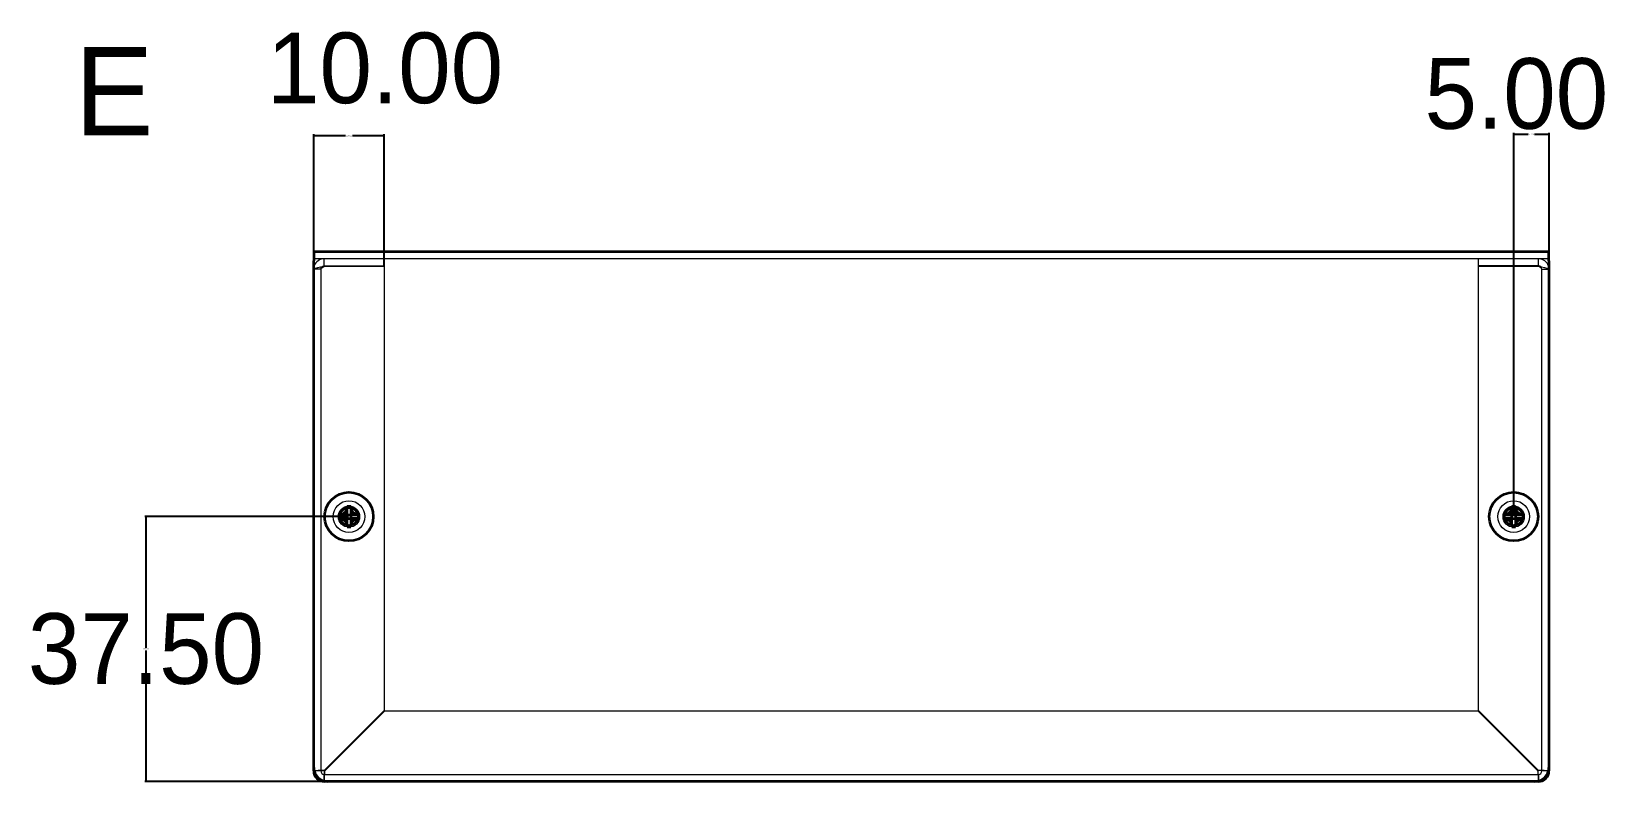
# Model space of a CAD drawing. Header units: millimetres. Extents: x 55 to 2877, y 42 to 710.
# Drawn here: x 479 to 701.8, y 283.6 to 389.7 of the extents above; entities that cross this region are included whole.
import ezdxf

# ---------------------------------------------------------------- set-up
doc = ezdxf.new("R2010")
doc.units = ezdxf.units.MM
doc.header["$LTSCALE"] = 2.5
doc.layers.get('0').update_dxf_attribs({"linetype": 'CONTINUOUS'})
for name, color, linetype, lineweight in [('Dimension (ISO) @ 1', 7, 'CONTINUOUS', 18), ('Hidden (ISO)', 7, 'CONTINUOUS', 18), ('Symbol (ISO)', 7, 'CONTINUOUS', 18), ('Visible (ISO)', 7, 'CONTINUOUS', 35), ('Visible Narrow (ISO)', 7, 'CONTINUOUS', 25)]:
    doc.layers.add(name, color=color, linetype=linetype, lineweight=lineweight)
doc.styles.add('kst32b', font='kst32b')
doc.styles.add('unicode', font='unicode')
doc.dimstyles.get("Standard").update_dxf_attribs({"dimtxt": 0.18, "dimasz": 0.2, "dimexe": 0.18, "dimexo": 0.0625, "dimgap": 0.09, "dimtad": 0, "dimtih": 1, "dimtoh": 1, "dimdec": 4, "dimzin": 0, "dimdsep": 46, "dimtxsty": 'kst32b', "dimcen": 0.09, "dimclrd": 3, "dimadec": 0, "dimazin": 0, "dimtfac": 1, "dimtdec": 4, "dimtofl": 0, "dimtmove": 0, "dimatfit": 3, "dimfxl": 1, "dimtolj": 1, "dimtzin": 0, "dimarcsym": 0})

# ---------------------------------------------------------------- blocks, each defined once
blk = doc.blocks.new('*D3')
at = {"layer": 'Dimension (ISO) @ 1', "color": 0, "linetype": 'ByBlock', "lineweight": -2}
for p, q in [((518.98, 357.32), (518.98, 375.16)), ((528.98, 356.54), (528.98, 375.16))]:
    blk.add_line(p, q, dxfattribs=at)
at = {"layer": 'Dimension (ISO) @ 1', "color": 3, "linetype": 'ByBlock', "lineweight": -2}
for points in [[(518.98, 374.98), (519.18, 375.01), (519.18, 374.94)], [(528.98, 374.98), (528.78, 374.94), (528.78, 375.01)]]:
    blk.add_solid(points, dxfattribs=at)
at = {"layer": 'Visible Narrow (ISO)'}
for p, q in [((518.98, 374.98), (523.47, 374.98)), ((524.48, 374.98), (528.98, 374.98))]:
    blk.add_line(p, q, dxfattribs=at)
at = {"layer": 'Dimension (ISO) @ 1', "color": 0, "linetype": 'CONTINUOUS', "lineweight": -2, "insert": (523.98, 374.98), "char_height": 0.18, "width": 0.8222, "attachment_point": 5, "style": 'kst32b'}
blk.add_mtext('10.0000', dxfattribs=at)
blk = doc.blocks.new('*D4')
at = {"layer": 'Dimension (ISO) @ 1', "color": 0, "linetype": 'ByBlock', "lineweight": -2}
for p, q in [((688.98, 321.12), (688.98, 375.36)), ((693.98, 357.32), (693.98, 375.36))]:
    blk.add_line(p, q, dxfattribs=at)
at = {"layer": 'Dimension (ISO) @ 1', "color": 3, "linetype": 'ByBlock', "lineweight": -2}
for points in [[(688.98, 375.18), (689.18, 375.21), (689.18, 375.14)], [(693.98, 375.18), (693.78, 375.14), (693.78, 375.21)]]:
    blk.add_solid(points, dxfattribs=at)
at = {"layer": 'Visible Narrow (ISO)'}
for p, q in [((688.98, 375.18), (691.02, 375.18)), ((691.93, 375.18), (693.98, 375.18))]:
    blk.add_line(p, q, dxfattribs=at)
at = {"layer": 'Dimension (ISO) @ 1', "color": 0, "linetype": 'CONTINUOUS', "lineweight": -2, "insert": (691.48, 375.18), "char_height": 0.18, "width": 0.731, "attachment_point": 5, "style": 'kst32b'}
blk.add_mtext('5.0000', dxfattribs=at)
blk = doc.blocks.new('*D5')
at = {"layer": 'Dimension (ISO) @ 1', "color": 0, "linetype": 'ByBlock', "lineweight": -2}
for p, q in [((523.91, 321.05), (495.04, 321.05)), ((520.91, 283.55), (495.04, 283.55))]:
    blk.add_line(p, q, dxfattribs=at)
at = {"layer": 'Dimension (ISO) @ 1', "color": 3, "linetype": 'ByBlock', "lineweight": -2}
for points in [[(495.22, 321.05), (495.25, 320.85), (495.18, 320.85)], [(495.22, 283.55), (495.18, 283.75), (495.25, 283.75)]]:
    blk.add_solid(points, dxfattribs=at)
at = {"layer": 'Visible Narrow (ISO)'}
for p, q in [((495.22, 321.05), (495.22, 302.48)), ((495.22, 302.12), (495.22, 283.55))]:
    blk.add_line(p, q, dxfattribs=at)
at = {"layer": 'Dimension (ISO) @ 1', "color": 0, "linetype": 'CONTINUOUS', "lineweight": -2, "insert": (495.22, 302.3), "char_height": 0.18, "width": 0.8786, "attachment_point": 5, "style": 'kst32b'}
blk.add_mtext('37.5000', dxfattribs=at)

msp = doc.modelspace()

# ---------------------------------------------------------------- linework, layer by layer
at = {"layer": 'Hidden (ISO)'}
for p, q in [((693.97511, 357.55284), (518.97511, 357.55284)), ((520.47511, 356.55284), (520.47511, 357.55284)), ((528.97511, 356.55284), (528.97511, 357.55284)), ((683.97511, 356.55284), (683.97511, 357.55284)), ((692.47511, 356.55284), (692.47511, 357.55284)), ((519.97511, 356.05284), (518.97511, 356.05284)), ((519.97511, 356.05284), (519.97511, 285.05284)), ((520.47511, 356.55284), (528.97511, 356.55284)), ((520.47511, 356.48213), (528.97511, 356.48213)), ((528.97511, 356.48213), (528.97511, 293.62355)), ((692.47511, 356.55284), (683.97511, 356.55284)), ((683.97511, 356.48213), (692.47511, 356.48213)), ((683.97511, 293.62355), (683.97511, 356.48213)), ((692.97511, 356.05284), (693.97511, 356.05284)), ((692.97511, 285.05284), (692.97511, 356.05284)), ((523.72261, 321.3061), (523.72261, 321.30634)), ((688.72261, 321.3061), (688.72261, 321.30634)), ((523.72186, 320.80034), (523.72161, 320.80034)), ((524.22761, 320.79958), (524.22761, 320.79934)), ((688.72186, 320.80034), (688.72161, 320.80034)), ((689.22761, 320.79958), (689.22761, 320.79934)), ((528.97511, 293.62355), (520.47511, 285.12355)), ((520.54582, 285.05284), (529.04582, 293.55284)), ((529.04582, 293.55284), (683.9044, 293.55284)), ((683.9044, 293.55284), (692.4044, 285.05284)), ((692.47511, 285.12355), (683.97511, 293.62355)), ((519.97511, 285.05284), (519.03862, 285.05284)), ((520.47511, 283.61635), (520.47511, 284.55284)), ((520.47511, 284.55284), (692.47511, 284.55284)), ((692.47511, 284.55284), (692.47511, 283.61635)), ((693.91161, 285.05284), (692.97511, 285.05284))]:
    msp.add_line(p, q, dxfattribs=at)
for centre, radius in [((523.97511, 321.05284), 2.25), ((688.97511, 321.05284), 2.25), ((523.97511, 321.05284), 1.5), ((523.97511, 321.05284), 1.3375), ((523.97511, 321.05284), 1.2295), ((523.97511, 321.05284), 1.19328), ((688.97511, 321.05284), 1.5), ((688.97511, 321.05284), 1.3375), ((688.97511, 321.05284), 1.2295), ((688.97511, 321.05284), 1.19327)]:
    msp.add_circle(centre, radius, dxfattribs=at)
for centre, start, end in [((520.47511, 285.05284), 180, 270), ((692.47511, 285.05284), 270, 0)]:
    msp.add_arc(centre, 0.5, start, end, dxfattribs=at)
for points, knots in [([(520.47511, 357.55284), (519.86486, 357.55284), (519.27562, 357.14079), (519.0662, 356.56759), (519.0061, 356.40308), (518.97511, 356.22798), (518.97511, 356.05284)], [0, 0, 0, 0, 1.2205093, 1.2205093, 1.2205093, 1.5707963, 1.5707963, 1.5707963, 1.5707963]), ([(693.97511, 356.05284), (693.97511, 356.66309), (693.56306, 357.25233), (692.98987, 357.46175), (692.82536, 357.52185), (692.65026, 357.55284), (692.47511, 357.55284)], [0, 0, 0, 0, 1.2205093, 1.2205093, 1.2205093, 1.5707963, 1.5707963, 1.5707963, 1.5707963]), ([(518.97511, 356.05284), (518.97511, 356.16402), (519.38717, 356.27521), (519.96036, 356.3864), (520.12487, 356.41831), (520.29997, 356.45022), (520.47511, 356.48213)], [0, 0, 0, 0, 1.2205093, 1.2205093, 1.2205093, 1.5707963, 1.5707963, 1.5707963, 1.5707963]), ([(692.47511, 356.48213), (693.08537, 356.37094), (693.67461, 356.25976), (693.88403, 356.14857), (693.94413, 356.11666), (693.97511, 356.08475), (693.97511, 356.05284)], [0, 0, 0, 0, 1.2205093, 1.2205093, 1.2205093, 1.5707963, 1.5707963, 1.5707963, 1.5707963]), ([(522.57638, 321.30534), (522.65362, 321.30534), (522.73229, 321.31424), (522.89087, 321.34886), (522.97157, 321.3757), (523.12831, 321.4483), (523.25576, 321.51778), (523.49341, 321.75496), (523.56658, 321.8724), (523.65217, 322.05616), (523.67934, 322.13619), (523.71403, 322.29577), (523.72261, 322.37429), (523.72261, 322.45157)], [0, 0, 0, 0, 0.0243262, 0.0243262, 0.0500119, 0.0500119, 0.0765891, 0.0765891, 0.0996632, 0.0996632, 0.1164612, 0.1164612, 0.1321878, 0.1321878, 0.1321878, 0.1321878]), ([(524.22761, 322.45157), (524.22761, 322.37457), (524.23613, 322.29631), (524.27061, 322.13734), (524.29759, 322.05769), (524.38273, 321.87456), (524.45601, 321.75647), (524.69696, 321.51581), (524.82621, 321.44649), (524.97951, 321.37548), (525.05997, 321.34872), (525.21822, 321.3142), (525.29676, 321.30534), (525.37385, 321.30534)], [0, 0, 0, 0, 0.0242537, 0.0242537, 0.0501416, 0.0501416, 0.0857031, 0.0857031, 0.1271655, 0.1271655, 0.1688502, 0.1688502, 0.208348, 0.208348, 0.208348, 0.208348]), ([(687.57638, 321.30534), (687.65362, 321.30534), (687.73229, 321.31424), (687.89087, 321.34886), (687.97157, 321.3757), (688.12831, 321.4483), (688.25576, 321.51778), (688.49341, 321.75496), (688.56658, 321.8724), (688.65217, 322.05616), (688.67934, 322.13619), (688.71403, 322.29577), (688.72261, 322.37429), (688.72261, 322.45157)], [0, 0, 0, 0, 0.0243262, 0.0243262, 0.0500119, 0.0500119, 0.0765891, 0.0765891, 0.0996632, 0.0996632, 0.1164612, 0.1164612, 0.1321878, 0.1321878, 0.1321878, 0.1321878]), ([(689.22761, 322.45157), (689.22761, 322.37457), (689.23613, 322.29631), (689.27061, 322.13734), (689.29759, 322.05769), (689.38273, 321.87456), (689.45601, 321.75647), (689.69696, 321.51581), (689.82621, 321.44649), (689.97951, 321.37548), (690.05997, 321.34872), (690.21822, 321.3142), (690.29676, 321.30534), (690.37385, 321.30534)], [0, 0, 0, 0, 0.0242537, 0.0242537, 0.0501416, 0.0501416, 0.0857031, 0.0857031, 0.1271655, 0.1271655, 0.1688502, 0.1688502, 0.208348, 0.208348, 0.208348, 0.208348]), ([(523.72261, 319.6541), (523.72261, 319.73134), (523.71371, 319.81002), (523.6791, 319.96859), (523.65225, 320.0493), (523.57965, 320.20604), (523.51017, 320.33348), (523.27299, 320.57114), (523.15555, 320.64431), (522.97179, 320.72989), (522.89176, 320.75706), (522.73218, 320.79176), (522.65366, 320.80034), (522.57638, 320.80034)], [0, 0, 0, 0, 0.0243262, 0.0243262, 0.0500119, 0.0500119, 0.0765891, 0.0765891, 0.0996632, 0.0996632, 0.1164612, 0.1164612, 0.1321878, 0.1321878, 0.1321878, 0.1321878]), ([(525.37385, 320.80034), (525.29661, 320.80034), (525.21794, 320.79144), (525.05936, 320.75682), (524.97866, 320.72997), (524.82191, 320.65737), (524.69447, 320.5879), (524.45682, 320.35072), (524.38364, 320.23328), (524.29806, 320.04951), (524.27089, 319.96948), (524.23619, 319.8099), (524.22761, 319.73139), (524.22761, 319.6541)], [0, 0, 0, 0, 0.0243262, 0.0243262, 0.0500119, 0.0500119, 0.0765891, 0.0765891, 0.0996632, 0.0996632, 0.1164612, 0.1164612, 0.1321878, 0.1321878, 0.1321878, 0.1321878]), ([(688.72261, 319.6541), (688.72261, 319.73134), (688.71371, 319.81002), (688.6791, 319.96859), (688.65225, 320.0493), (688.57965, 320.20604), (688.51017, 320.33348), (688.27299, 320.57114), (688.15555, 320.64431), (687.97179, 320.72989), (687.89176, 320.75706), (687.73218, 320.79176), (687.65366, 320.80034), (687.57638, 320.80034)], [0, 0, 0, 0, 0.0243262, 0.0243262, 0.0500119, 0.0500119, 0.0765891, 0.0765891, 0.0996632, 0.0996632, 0.1164612, 0.1164612, 0.1321878, 0.1321878, 0.1321878, 0.1321878]), ([(690.37385, 320.80034), (690.29661, 320.80034), (690.21794, 320.79144), (690.05936, 320.75682), (689.97866, 320.72997), (689.82191, 320.65737), (689.69447, 320.5879), (689.45682, 320.35072), (689.38364, 320.23328), (689.29806, 320.04951), (689.27089, 319.96948), (689.23619, 319.8099), (689.22761, 319.73139), (689.22761, 319.6541)], [0, 0, 0, 0, 0.0243262, 0.0243262, 0.0500119, 0.0500119, 0.0765891, 0.0765891, 0.0996632, 0.0996632, 0.1164612, 0.1164612, 0.1321878, 0.1321878, 0.1321878, 0.1321878]), ([(520.47511, 285.12355), (519.86486, 285.10523), (519.27562, 285.08692), (519.0662, 285.06861), (519.05489, 285.06762), (519.04462, 285.06663), (519.03538, 285.06564)], [0, 0, 0, 0, 1.2205093, 1.2205093, 1.2205093, 1.2864124, 1.2864124, 1.2864124, 1.2864124]), ([(520.48792, 283.61678), (520.50196, 283.75361), (520.51601, 284.09845), (520.53006, 284.53809), (520.53531, 284.70259), (520.54057, 284.87769), (520.54582, 285.05284)], [0.2843839, 0.2843839, 0.2843839, 0.2843839, 1.2205093, 1.2205093, 1.2205093, 1.5707963, 1.5707963, 1.5707963, 1.5707963]), ([(692.4044, 285.05284), (692.42272, 284.44258), (692.44103, 283.85335), (692.45935, 283.64393), (692.46033, 283.63262), (692.46132, 283.62234), (692.46231, 283.61311)], [0, 0, 0, 0, 1.2205093, 1.2205093, 1.2205093, 1.2864124, 1.2864124, 1.2864124, 1.2864124]), ([(693.91118, 285.06564), (693.77435, 285.07969), (693.4295, 285.09373), (692.98987, 285.10778), (692.82536, 285.11304), (692.65026, 285.11829), (692.47511, 285.12355)], [0.2843839, 0.2843839, 0.2843839, 0.2843839, 1.2205093, 1.2205093, 1.2205093, 1.5707963, 1.5707963, 1.5707963, 1.5707963])]:
    msp.add_open_spline(points, degree=3, knots=knots, dxfattribs=at)
for points in [[(519.97511, 356.05284), (519.97511, 356.31464), (520.21331, 356.55284), (520.47511, 356.55284)], [(519.97511, 356.05284), (519.97511, 356.19593), (520.21331, 356.33903), (520.47511, 356.48213)], [(692.97511, 356.05284), (692.97511, 356.31464), (692.73691, 356.55284), (692.47511, 356.55284)], [(692.97511, 356.05284), (692.97511, 356.19593), (692.73691, 356.33903), (692.47511, 356.48213)], [(523.72193, 321.3059), (523.72184, 321.30564), (523.72174, 321.30545), (523.72161, 321.30534)], [(688.72193, 321.3059), (688.72184, 321.30564), (688.72174, 321.30545), (688.72161, 321.30534)], [(523.72206, 320.79965), (523.72232, 320.79956), (523.7225, 320.79946), (523.72261, 320.79934)], [(688.72206, 320.79965), (688.72232, 320.79956), (688.7225, 320.79946), (688.72261, 320.79934)], [(519.97511, 285.05284), (519.97511, 285.07641), (520.21331, 285.09998), (520.47511, 285.12355)], [(520.47511, 284.55284), (520.49868, 284.55284), (520.52225, 284.79104), (520.54582, 285.05284)], [(692.47511, 284.55284), (692.45154, 284.55284), (692.42797, 284.79104), (692.4044, 285.05284)], [(692.97511, 285.05284), (692.97511, 285.07641), (692.73691, 285.09998), (692.47511, 285.12355)]]:
    msp.add_open_spline(points, degree=3, dxfattribs=at)
at = {"layer": 'Visible (ISO)'}
for p, q in [((518.97511, 358.55284), (693.97511, 358.55284)), ((518.97511, 358.55284), (518.97511, 357.25284)), ((518.97511, 285.55284), (518.97511, 357.25284)), ((693.97511, 357.25284), (693.97511, 358.55284)), ((693.97511, 357.25284), (693.97511, 285.55284)), ((522.57638, 321.30534), (522.52976, 321.30534)), ((523.72261, 322.49819), (523.72261, 322.45157)), ((523.72261, 321.30634), (523.72261, 322.45157)), ((523.72261, 321.30534), (524.22761, 321.30534)), ((523.72261, 320.80034), (523.72261, 321.30534)), ((524.22761, 322.45157), (524.22761, 322.49819)), ((524.22761, 321.30534), (524.22761, 320.80034)), ((524.22862, 321.30534), (525.37385, 321.30534)), ((525.42047, 321.30534), (525.37385, 321.30534)), ((687.57638, 321.30534), (687.52976, 321.30534)), ((688.72261, 322.49819), (688.72261, 322.45157)), ((688.72261, 321.30634), (688.72261, 322.45157)), ((688.72261, 321.30534), (689.22761, 321.30534)), ((688.72261, 320.80034), (688.72261, 321.30534)), ((689.22761, 322.45157), (689.22761, 322.49819)), ((689.22761, 321.30534), (689.22761, 320.80034)), ((689.22862, 321.30534), (690.37385, 321.30534)), ((690.42047, 321.30534), (690.37385, 321.30534)), ((522.52976, 320.80034), (522.57638, 320.80034)), ((523.72161, 320.80034), (522.57638, 320.80034)), ((523.72261, 320.80034), (524.22761, 320.80034)), ((523.72261, 319.6541), (523.72261, 319.60749)), ((524.22761, 319.60749), (524.22761, 319.6541)), ((525.37385, 320.80034), (525.42047, 320.80034)), ((687.52976, 320.80034), (687.57638, 320.80034)), ((688.72161, 320.80034), (687.57638, 320.80034)), ((688.72261, 320.80034), (689.22761, 320.80034)), ((688.72261, 319.6541), (688.72261, 319.60749)), ((689.22761, 319.60749), (689.22761, 319.6541)), ((690.37385, 320.80034), (690.42047, 320.80034)), ((518.97511, 285.05284), (518.97511, 285.55284)), ((693.97511, 285.55284), (693.97511, 285.05284)), ((519.03862, 285.05284), (518.97511, 285.05284)), ((520.47511, 283.55284), (520.47511, 283.61635)), ((520.97511, 283.55284), (520.47511, 283.55284)), ((691.97511, 283.55284), (520.97511, 283.55284)), ((692.47511, 283.55284), (691.97511, 283.55284)), ((692.47511, 283.61635), (692.47511, 283.55284)), ((693.97511, 285.05284), (693.91161, 285.05284))]:
    msp.add_line(p, q, dxfattribs=at)
for centre in [(523.97511, 321.05284), (688.97511, 321.05284)]:
    msp.add_circle(centre, 3.45, dxfattribs=at)
for centre, radius, start, end in [((520.97511, 285.55284), 2, 180, 270), ((691.97511, 285.55284), 2, 270, 0), ((520.47511, 285.05284), 1.5, 180, 270), ((692.47511, 285.05284), 1.5, 270, 0)]:
    msp.add_arc(centre, radius, start, end, dxfattribs=at)
for centre, major_axis in [((525.22927, 321.05284), (0, 4.30871)), ((523.97511, 319.79869), (4.30871, 0)), ((522.72096, 321.05284), (0, -4.30871)), ((690.22927, 321.05284), (0, 4.30871)), ((688.97511, 319.79869), (4.30871, 0)), ((687.72096, 321.05284), (0, -4.30871)), ((523.97511, 322.30699), (-4.30871, 0)), ((688.97511, 322.30699), (-4.30871, 0))]:
    msp.add_ellipse(centre, major_axis=major_axis, ratio=0.627601428, start_param=1.512160475, end_param=1.629432178, dxfattribs=at)
for points, knots in [([(523.72261, 322.45157), (523.72261, 322.37434), (523.71371, 322.29566), (523.6791, 322.13708), (523.65225, 322.05638), (523.57965, 321.89964), (523.51017, 321.77219), (523.27299, 321.53454), (523.15555, 321.46137), (522.97179, 321.37579), (522.89176, 321.34861), (522.73218, 321.31392), (522.65366, 321.30534), (522.57638, 321.30534)], [0, 0, 0, 0, 0.0243262, 0.0243262, 0.0500119, 0.0500119, 0.0765891, 0.0765891, 0.0996632, 0.0996632, 0.1164612, 0.1164612, 0.1321878, 0.1321878, 0.1321878, 0.1321878]), ([(522.57638, 321.30534), (522.63082, 321.30534), (522.71423, 321.30534), (522.80227, 321.30534), (522.85773, 321.30534), (522.91583, 321.30534), (522.97486, 321.30534), (523.02452, 321.30534), (523.07383, 321.30534), (523.12316, 321.30534), (523.24186, 321.30534), (523.3639, 321.30534), (523.48149, 321.30534), (523.4993, 321.30534), (523.51665, 321.30534), (523.53334, 321.30534), (523.6218, 321.30534), (523.69179, 321.30533), (523.7144, 321.30555), (523.71893, 321.30559), (523.722, 321.30565), (523.72261, 321.30634)], [0, 0, 0, 0, 0.0390913, 0.0390913, 0.0390913, 0.0637122, 0.0637122, 0.0637122, 0.0844198, 0.0844198, 0.0844198, 0.1342453, 0.1342453, 0.1342453, 0.141792, 0.141792, 0.141792, 0.181775, 0.181775, 0.181775, 0.1897855, 0.1897855, 0.1897855, 0.1897855]), ([(525.37385, 321.30534), (525.29661, 321.30534), (525.21794, 321.31424), (525.05936, 321.34886), (524.97866, 321.3757), (524.82191, 321.4483), (524.69447, 321.51778), (524.45682, 321.75496), (524.38364, 321.8724), (524.29806, 322.05616), (524.27089, 322.13619), (524.23619, 322.29577), (524.22761, 322.37429), (524.22761, 322.45157)], [0, 0, 0, 0, 0.0243262, 0.0243262, 0.0500119, 0.0500119, 0.0765891, 0.0765891, 0.0996632, 0.0996632, 0.1164612, 0.1164612, 0.1321878, 0.1321878, 0.1321878, 0.1321878]), ([(524.22761, 322.45157), (524.22761, 322.39713), (524.22761, 322.31373), (524.22761, 322.22568), (524.22761, 322.17023), (524.22762, 322.11213), (524.22762, 322.05309), (524.22762, 322.00343), (524.22762, 321.95413), (524.22762, 321.90479), (524.22762, 321.78609), (524.22761, 321.66405), (524.22761, 321.54646), (524.22761, 321.52865), (524.22761, 321.5113), (524.22761, 321.49461), (524.22761, 321.40616), (524.22761, 321.33616), (524.22782, 321.31355), (524.22787, 321.30902), (524.22793, 321.30595), (524.22862, 321.30534)], [0, 0, 0, 0, 0.0390913, 0.0390913, 0.0390913, 0.0637122, 0.0637122, 0.0637122, 0.0844198, 0.0844198, 0.0844198, 0.1342453, 0.1342453, 0.1342453, 0.141792, 0.141792, 0.141792, 0.181775, 0.181775, 0.181775, 0.1897855, 0.1897855, 0.1897855, 0.1897855]), ([(688.72261, 322.45157), (688.72261, 322.37434), (688.71371, 322.29566), (688.6791, 322.13708), (688.65225, 322.05638), (688.57965, 321.89964), (688.51017, 321.77219), (688.27299, 321.53454), (688.15555, 321.46137), (687.97179, 321.37579), (687.89176, 321.34861), (687.73218, 321.31392), (687.65366, 321.30534), (687.57638, 321.30534)], [0, 0, 0, 0, 0.0243262, 0.0243262, 0.0500119, 0.0500119, 0.0765891, 0.0765891, 0.0996632, 0.0996632, 0.1164612, 0.1164612, 0.1321878, 0.1321878, 0.1321878, 0.1321878]), ([(687.57638, 321.30534), (687.63082, 321.30534), (687.71423, 321.30534), (687.80227, 321.30534), (687.85773, 321.30534), (687.91583, 321.30534), (687.97486, 321.30534), (688.02452, 321.30534), (688.07383, 321.30534), (688.12316, 321.30534), (688.24186, 321.30534), (688.3639, 321.30534), (688.48149, 321.30534), (688.4993, 321.30534), (688.51665, 321.30534), (688.53334, 321.30534), (688.6218, 321.30534), (688.69179, 321.30533), (688.7144, 321.30555), (688.71893, 321.30559), (688.722, 321.30565), (688.72261, 321.30634)], [0, 0, 0, 0, 0.0390913, 0.0390913, 0.0390913, 0.0637122, 0.0637122, 0.0637122, 0.0844198, 0.0844198, 0.0844198, 0.1342453, 0.1342453, 0.1342453, 0.141792, 0.141792, 0.141792, 0.181775, 0.181775, 0.181775, 0.1897855, 0.1897855, 0.1897855, 0.1897855]), ([(690.37385, 321.30534), (690.29661, 321.30534), (690.21794, 321.31424), (690.05936, 321.34886), (689.97866, 321.3757), (689.82191, 321.4483), (689.69447, 321.51778), (689.45682, 321.75496), (689.38364, 321.8724), (689.29806, 322.05616), (689.27089, 322.13619), (689.23619, 322.29577), (689.22761, 322.37429), (689.22761, 322.45157)], [0, 0, 0, 0, 0.0243262, 0.0243262, 0.0500119, 0.0500119, 0.0765891, 0.0765891, 0.0996632, 0.0996632, 0.1164612, 0.1164612, 0.1321878, 0.1321878, 0.1321878, 0.1321878]), ([(689.22761, 322.45157), (689.22761, 322.39713), (689.22761, 322.31373), (689.22761, 322.22568), (689.22761, 322.17023), (689.22762, 322.11213), (689.22762, 322.05309), (689.22762, 322.00343), (689.22762, 321.95413), (689.22762, 321.90479), (689.22762, 321.78609), (689.22761, 321.66405), (689.22761, 321.54646), (689.22761, 321.52865), (689.22761, 321.5113), (689.22761, 321.49461), (689.22761, 321.40616), (689.22761, 321.33616), (689.22782, 321.31355), (689.22787, 321.30902), (689.22793, 321.30595), (689.22862, 321.30534)], [0, 0, 0, 0, 0.0390913, 0.0390913, 0.0390913, 0.0637122, 0.0637122, 0.0637122, 0.0844198, 0.0844198, 0.0844198, 0.1342453, 0.1342453, 0.1342453, 0.141792, 0.141792, 0.141792, 0.181775, 0.181775, 0.181775, 0.1897855, 0.1897855, 0.1897855, 0.1897855]), ([(522.57638, 320.80034), (522.65362, 320.80034), (522.73229, 320.79144), (522.89087, 320.75682), (522.97157, 320.72997), (523.12831, 320.65737), (523.25576, 320.5879), (523.49341, 320.35072), (523.56658, 320.23328), (523.65217, 320.04951), (523.67934, 319.96948), (523.71403, 319.8099), (523.72261, 319.73139), (523.72261, 319.6541)], [0, 0, 0, 0, 0.0243262, 0.0243262, 0.0500119, 0.0500119, 0.0765891, 0.0765891, 0.0996632, 0.0996632, 0.1164612, 0.1164612, 0.1321878, 0.1321878, 0.1321878, 0.1321878]), ([(523.72261, 319.6541), (523.72261, 319.70855), (523.72261, 319.79195), (523.72261, 319.88), (523.72261, 319.93545), (523.72261, 319.99355), (523.72261, 320.05259), (523.72261, 320.10224), (523.72261, 320.15155), (523.72261, 320.20088), (523.72261, 320.31959), (523.72261, 320.44162), (523.72261, 320.55921), (523.72261, 320.57703), (523.72261, 320.59437), (523.72261, 320.61107), (523.72261, 320.69952), (523.72262, 320.76952), (523.7224, 320.79213), (523.72236, 320.79666), (523.7223, 320.79973), (523.72161, 320.80034)], [0, 0, 0, 0, 0.0390913, 0.0390913, 0.0390913, 0.0637122, 0.0637122, 0.0637122, 0.0844198, 0.0844198, 0.0844198, 0.1342453, 0.1342453, 0.1342453, 0.141792, 0.141792, 0.141792, 0.181775, 0.181775, 0.181775, 0.1897855, 0.1897855, 0.1897855, 0.1897855]), ([(524.22761, 319.6541), (524.22761, 319.73111), (524.23613, 319.80937), (524.27061, 319.96834), (524.29759, 320.04798), (524.38273, 320.23111), (524.45601, 320.3492), (524.69696, 320.58986), (524.82621, 320.65918), (524.97951, 320.73019), (525.05997, 320.75696), (525.21822, 320.79147), (525.29676, 320.80034), (525.37385, 320.80034)], [0, 0, 0, 0, 0.0242537, 0.0242537, 0.0501416, 0.0501416, 0.0857031, 0.0857031, 0.1271655, 0.1271655, 0.1688502, 0.1688502, 0.208348, 0.208348, 0.208348, 0.208348]), ([(524.22786, 320.79939), (524.22761, 320.79911), (524.22761, 320.77982), (524.22761, 320.74687), (524.22761, 320.73033), (524.22761, 320.71034), (524.22761, 320.68746), (524.22761, 320.61883), (524.22761, 320.52418), (524.22761, 320.41911), (524.22761, 320.279), (524.22761, 320.12036), (524.22761, 319.98048), (524.22761, 319.91055), (524.22761, 319.84531), (524.22761, 319.78938), (524.22761, 319.76142), (524.22761, 319.73578), (524.22761, 319.71305), (524.22761, 319.69031), (524.22761, 319.67047), (524.22761, 319.6541)], [-0.114803, -0.114803, -0.114803, -0.114803, -0.0935404, -0.0935404, -0.0935404, -0.0828651, -0.0828651, -0.0828651, -0.0508392, -0.0508392, -0.0508392, -0.0081381, -0.0081381, -0.0081381, 0.0132125, 0.0132125, 0.0132125, 0.0238878, 0.0238878, 0.0238878, 0.0345631, 0.0345631, 0.0345631, 0.0345631]), ([(525.37385, 320.80034), (525.35748, 320.80034), (525.33764, 320.80034), (525.31491, 320.80034), (525.29217, 320.80034), (525.26653, 320.80034), (525.23857, 320.80034), (525.18265, 320.80034), (525.1174, 320.80034), (525.04747, 320.80034), (524.9076, 320.80034), (524.74895, 320.80034), (524.60885, 320.80034), (524.50377, 320.80034), (524.40912, 320.80034), (524.34049, 320.80034), (524.31761, 320.80034), (524.29762, 320.80034), (524.28108, 320.80034), (524.24813, 320.80034), (524.22884, 320.80034), (524.22786, 320.79939)], [-0.0345631, -0.0345631, -0.0345631, -0.0345631, -0.0238878, -0.0238878, -0.0238878, -0.0132125, -0.0132125, -0.0132125, 0.0081381, 0.0081381, 0.0081381, 0.0508392, 0.0508392, 0.0508392, 0.0828651, 0.0828651, 0.0828651, 0.0935404, 0.0935404, 0.0935404, 0.114803, 0.114803, 0.114803, 0.114803]), ([(687.57638, 320.80034), (687.65362, 320.80034), (687.73229, 320.79144), (687.89087, 320.75682), (687.97157, 320.72997), (688.12831, 320.65737), (688.25576, 320.5879), (688.49341, 320.35072), (688.56658, 320.23328), (688.65217, 320.04951), (688.67934, 319.96948), (688.71403, 319.8099), (688.72261, 319.73139), (688.72261, 319.6541)], [0, 0, 0, 0, 0.0243262, 0.0243262, 0.0500119, 0.0500119, 0.0765891, 0.0765891, 0.0996632, 0.0996632, 0.1164612, 0.1164612, 0.1321878, 0.1321878, 0.1321878, 0.1321878]), ([(688.72261, 319.6541), (688.72261, 319.70855), (688.72261, 319.79195), (688.72261, 319.88), (688.72261, 319.93545), (688.72261, 319.99355), (688.72261, 320.05259), (688.72261, 320.10224), (688.72261, 320.15155), (688.72261, 320.20088), (688.72261, 320.31959), (688.72261, 320.44162), (688.72261, 320.55921), (688.72261, 320.57703), (688.72261, 320.59437), (688.72261, 320.61107), (688.72261, 320.69952), (688.72262, 320.76952), (688.7224, 320.79213), (688.72236, 320.79666), (688.7223, 320.79973), (688.72161, 320.80034)], [0, 0, 0, 0, 0.0390913, 0.0390913, 0.0390913, 0.0637122, 0.0637122, 0.0637122, 0.0844198, 0.0844198, 0.0844198, 0.1342453, 0.1342453, 0.1342453, 0.141792, 0.141792, 0.141792, 0.181775, 0.181775, 0.181775, 0.1897855, 0.1897855, 0.1897855, 0.1897855]), ([(689.22761, 319.6541), (689.22761, 319.73111), (689.23613, 319.80937), (689.27061, 319.96834), (689.29759, 320.04798), (689.38273, 320.23111), (689.45601, 320.3492), (689.69696, 320.58986), (689.82621, 320.65918), (689.97951, 320.73019), (690.05997, 320.75696), (690.21822, 320.79147), (690.29676, 320.80034), (690.37385, 320.80034)], [0, 0, 0, 0, 0.0242537, 0.0242537, 0.0501416, 0.0501416, 0.0857031, 0.0857031, 0.1271655, 0.1271655, 0.1688502, 0.1688502, 0.208348, 0.208348, 0.208348, 0.208348]), ([(689.22786, 320.79939), (689.22761, 320.79911), (689.22761, 320.77982), (689.22761, 320.74687), (689.22761, 320.73033), (689.22761, 320.71034), (689.22761, 320.68746), (689.22761, 320.61883), (689.22761, 320.52418), (689.22761, 320.41911), (689.22761, 320.279), (689.22761, 320.12036), (689.22761, 319.98048), (689.22761, 319.91055), (689.22761, 319.84531), (689.22761, 319.78938), (689.22761, 319.76142), (689.22761, 319.73578), (689.22761, 319.71305), (689.22761, 319.69031), (689.22761, 319.67047), (689.22761, 319.6541)], [-0.114803, -0.114803, -0.114803, -0.114803, -0.0935404, -0.0935404, -0.0935404, -0.0828651, -0.0828651, -0.0828651, -0.0508392, -0.0508392, -0.0508392, -0.0081381, -0.0081381, -0.0081381, 0.0132125, 0.0132125, 0.0132125, 0.0238878, 0.0238878, 0.0238878, 0.0345631, 0.0345631, 0.0345631, 0.0345631]), ([(690.37385, 320.80034), (690.35748, 320.80034), (690.33764, 320.80034), (690.31491, 320.80034), (690.29217, 320.80034), (690.26653, 320.80034), (690.23857, 320.80034), (690.18265, 320.80034), (690.1174, 320.80034), (690.04747, 320.80034), (689.9076, 320.80034), (689.74895, 320.80034), (689.60885, 320.80034), (689.50377, 320.80034), (689.40912, 320.80034), (689.34049, 320.80034), (689.31761, 320.80034), (689.29762, 320.80034), (689.28108, 320.80034), (689.24813, 320.80034), (689.22884, 320.80034), (689.22786, 320.79939)], [-0.0345631, -0.0345631, -0.0345631, -0.0345631, -0.0238878, -0.0238878, -0.0238878, -0.0132125, -0.0132125, -0.0132125, 0.0081381, 0.0081381, 0.0081381, 0.0508392, 0.0508392, 0.0508392, 0.0828651, 0.0828651, 0.0828651, 0.0935404, 0.0935404, 0.0935404, 0.114803, 0.114803, 0.114803, 0.114803])]:
    msp.add_open_spline(points, degree=3, knots=knots, dxfattribs=at)
for points in [[(519.03538, 285.06564), (518.99554, 285.06137), (518.97511, 285.05711), (518.97511, 285.05284)], [(520.47511, 283.55284), (520.47938, 283.55284), (520.48365, 283.57521), (520.48792, 283.61678)], [(692.46231, 283.61311), (692.46658, 283.57326), (692.47085, 283.55284), (692.47511, 283.55284)], [(693.97511, 285.05284), (693.97511, 285.05711), (693.95274, 285.06137), (693.91118, 285.06564)]]:
    msp.add_open_spline(points, degree=3, dxfattribs=at)

# ---------------------------------------------------------------- texts
at = {"color": 0, "linetype": 'CONTINUOUS', "lineweight": -2, "char_height": 10, "attachment_point": 5, "style": 'kst32b'}
for s, insert, width in [('10.00', (529.09051, 384.49725), 29.9888889), ('5.00', (689.35505, 380.87188), 24.9222222), ('37.50', (495.21677, 302.30284), 33.1222222)]:
    msp.add_mtext(s, dxfattribs=dict(at, insert=insert, width=width))
at = {"layer": 'Symbol (ISO)', "color": 7, "insert": (485.12594, 381.25625), "char_height": 12.5, "width": 5.5555556, "attachment_point": 4, "line_spacing_factor": 1.5, "style": 'unicode'}
msp.add_mtext('E', dxfattribs=at)

# ---------------------------------------------------------------- dimensions: what is measured, and where the dimension line sits
at = {"layer": 'Dimension (ISO) @ 1', "color": 100}
dim = msp.add_linear_dim(base=(528.97511, 374.97569), p1=(518.97511, 357.25284), p2=(528.97511, 356.48213), dimstyle='Standard', dxfattribs=at)
dim.commit()
dim.dimension.update_dxf_attribs({"geometry": '*D3', "text_midpoint": (523.97511, 374.97569)})
for base, p1, p2, angle, picture, middle in [((693.97511, 375.17594), (688.97511, 321.05284), (693.97511, 357.25284), 180, '*D4', (691.47511, 375.17594)), ((495.21677, 283.55284), (523.97511, 321.05284), (520.97511, 283.55284), 90, '*D5', (495.21677, 302.30284))]:
    dim = msp.add_linear_dim(base=base, p1=p1, p2=p2, angle=angle, dimstyle='Standard', dxfattribs=at)
    dim.commit()
    dim.dimension.update_dxf_attribs({"geometry": picture, "text_midpoint": middle})

doc.saveas('drawing.dxf')
